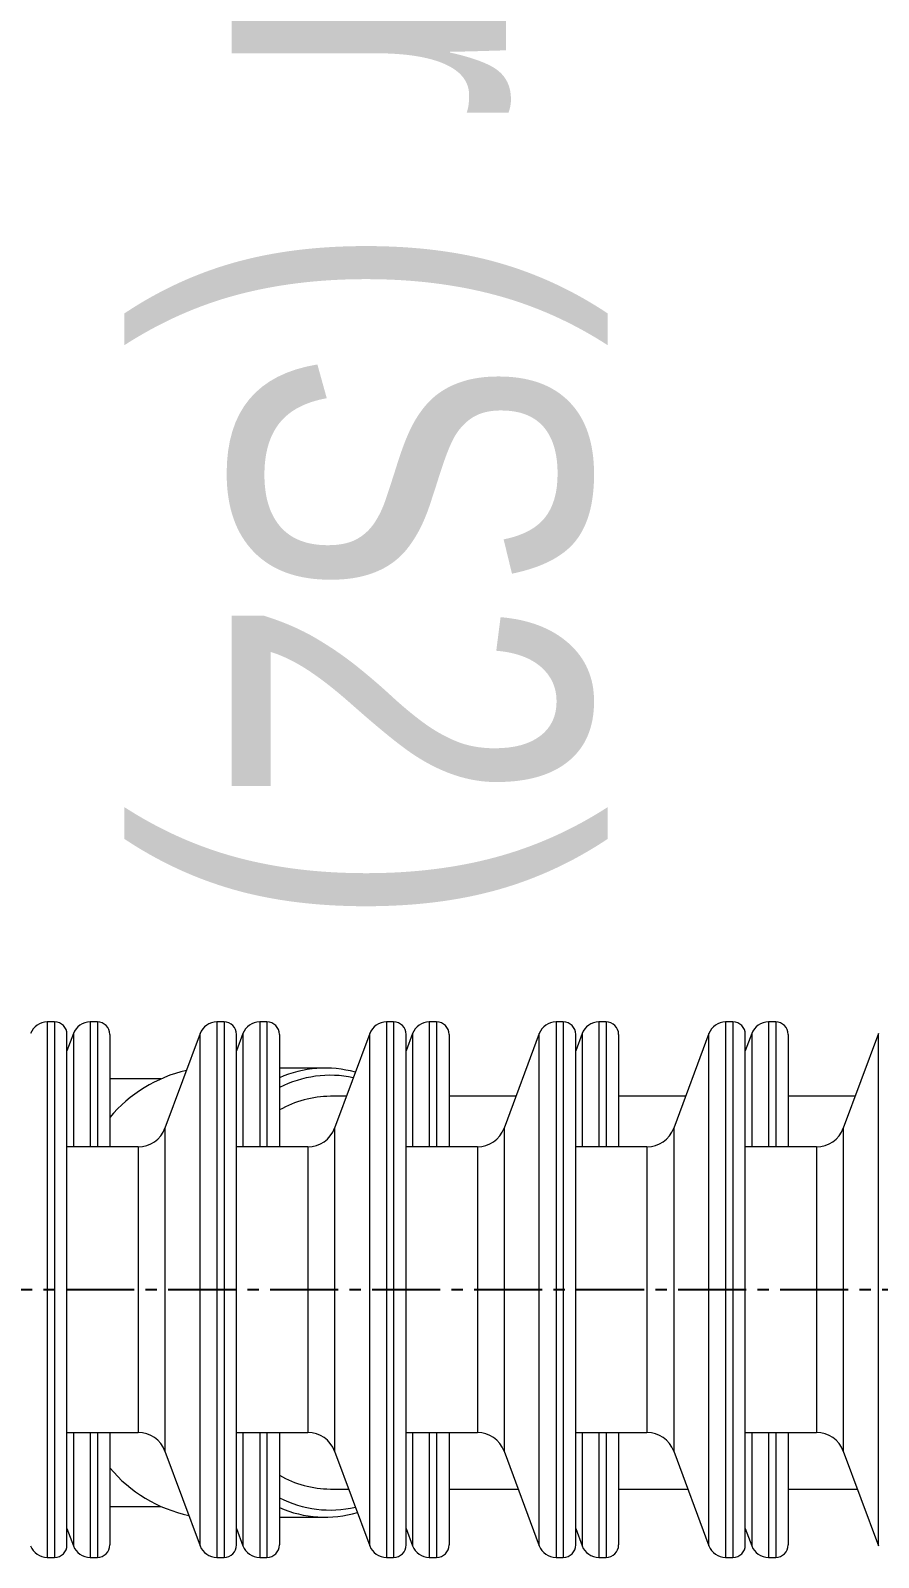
# Model space of a CAD drawing. Header units: millimetres. Extents: x 1587714 to 3094800, y -694377 to -413614.
# Drawn here: x 2046052.5 to 2046290, y -581172.1 to -580744.3 of the extents above; entities that cross this region are included whole.
import ezdxf
from ezdxf.enums import TextEntityAlignment as Align

# ---------------------------------------------------------------- set-up
doc = ezdxf.new("R2010")
doc.units = ezdxf.units.MM
doc.linetypes.add('CENTER2', pattern=[28.575, 19.05, -3.175, 3.175, -3.175])
for name, color, linetype in [('0_EJES', 1, 'CENTER2'), ('M0_EQUIPOS', 7, 'Continuous'), ('M_DIM', 1, 'Continuous')]:
    doc.layers.add(name, color=color, linetype=linetype)
doc.styles.add('ARIAL', font='arial.ttf', dxfattribs={"width": 0.8})

msp = doc.modelspace()

# ---------------------------------------------------------------- linework, layer by layer
at = {"layer": '0_EJES'}
msp.add_line((2046738.7427, -581097.058), (2044355.5699, -581097.058), dxfattribs=at)
at = {"layer": 'M0_EQUIPOS', "color": 180, "linetype": 'Continuous', "lineweight": 15}
for p, q in [((2046057.1967, -581022.058), (2046057.1967, -581172.0581)), ((2046059.2201, -581022.058), (2046057.1967, -581022.058)), ((2046059.2201, -581022.058), (2046059.2201, -581172.0581)), ((2046069.1968, -581022.058), (2046069.1968, -581057.0579)), ((2046071.2202, -581022.058), (2046069.1968, -581022.058)), ((2046071.2202, -581022.058), (2046071.2202, -581057.0579)), ((2046104.6968, -581022.058), (2046104.6968, -581172.0581)), ((2046106.7202, -581022.058), (2046104.6968, -581022.058)), ((2046106.7202, -581022.058), (2046106.7202, -581172.0581)), ((2046116.6968, -581022.058), (2046116.6968, -581057.0579)), ((2046118.7201, -581022.058), (2046116.6968, -581022.058)), ((2046118.7201, -581022.058), (2046118.7201, -581057.0579)), ((2046152.1968, -581022.058), (2046152.1968, -581172.0581)), ((2046154.2201, -581022.058), (2046152.1968, -581022.058)), ((2046154.2201, -581022.058), (2046154.2201, -581172.0581)), ((2046164.1967, -581022.058), (2046164.1967, -581057.0579)), ((2046166.2201, -581022.058), (2046164.1967, -581022.058)), ((2046166.2201, -581022.058), (2046166.2201, -581057.0579)), ((2046199.6967, -581022.058), (2046199.6967, -581172.0581)), ((2046201.7201, -581022.058), (2046199.6967, -581022.058)), ((2046201.7201, -581022.058), (2046201.7201, -581172.0581)), ((2046211.6967, -581022.058), (2046211.6967, -581057.0579)), ((2046213.7201, -581022.058), (2046211.6967, -581022.058)), ((2046213.7201, -581022.058), (2046213.7201, -581057.0579)), ((2046247.1968, -581022.058), (2046247.1968, -581172.0581)), ((2046249.2201, -581022.058), (2046247.1968, -581022.058)), ((2046249.2201, -581022.058), (2046249.2201, -581172.0581)), ((2046259.1968, -581022.058), (2046259.1968, -581057.0579)), ((2046261.2201, -581022.058), (2046259.1968, -581022.058)), ((2046261.2201, -581022.058), (2046261.2201, -581057.0579)), ((2046064.5096, -581025.3172), (2046062.7201, -581030.1347)), ((2046062.7201, -581168.5581), (2046062.7201, -581025.558)), ((2046064.5096, -581025.3172), (2046064.5096, -581057.0579)), ((2046074.7201, -581025.558), (2046074.7201, -581057.0579)), ((2046100.0096, -581025.3172), (2046090.157, -581051.8437)), ((2046100.0096, -581168.7989), (2046100.0096, -581025.3172)), ((2046112.0096, -581025.3172), (2046110.2201, -581030.1347)), ((2046110.2201, -581168.5581), (2046110.2201, -581025.558)), ((2046112.0096, -581025.3172), (2046112.0096, -581057.0579)), ((2046122.2202, -581025.558), (2046122.2202, -581057.0579)), ((2046147.5096, -581025.3172), (2046137.6569, -581051.8437)), ((2046147.5096, -581168.7989), (2046147.5096, -581025.3172)), ((2046159.5096, -581025.3172), (2046157.7202, -581030.1347)), ((2046157.7202, -581168.5581), (2046157.7202, -581025.558)), ((2046159.5096, -581025.3172), (2046159.5096, -581057.0579)), ((2046169.7201, -581025.558), (2046169.7201, -581057.0579)), ((2046195.0097, -581025.3172), (2046185.1569, -581051.8437)), ((2046195.0097, -581168.7989), (2046195.0097, -581025.3172)), ((2046207.0096, -581025.3172), (2046205.2202, -581030.1347)), ((2046205.2202, -581168.5581), (2046205.2202, -581025.558)), ((2046207.0096, -581025.3172), (2046207.0096, -581057.0579)), ((2046217.2201, -581025.558), (2046217.2201, -581057.0579)), ((2046242.5096, -581025.3172), (2046232.657, -581051.8437)), ((2046242.5096, -581168.7989), (2046242.5096, -581025.3172)), ((2046254.5096, -581025.3172), (2046252.7202, -581030.1347)), ((2046252.7202, -581168.5581), (2046252.7202, -581025.558)), ((2046254.5096, -581025.3172), (2046254.5096, -581057.0579)), ((2046264.7201, -581025.558), (2046264.7201, -581057.0579)), ((2046290.0096, -581025.3172), (2046280.1569, -581051.8437)), ((2046290.0096, -581168.7989), (2046290.0096, -581025.3172)), ((2046135.0698, -581034.9841), (2046122.2202, -581034.9841)), ((2046088.9708, -581037.9839), (2046074.7201, -581037.9839)), ((2046140.9848, -581042.8839), (2046136.484, -581042.8839)), ((2046188.4848, -581042.8839), (2046169.7201, -581042.8839)), ((2046235.9848, -581042.8839), (2046217.2201, -581042.8839)), ((2046283.4848, -581042.8839), (2046264.7201, -581042.8839)), ((2046090.157, -581051.8437), (2046090.157, -581142.2725)), ((2046137.6569, -581051.8437), (2046137.6569, -581142.2725)), ((2046185.1569, -581051.8437), (2046185.1569, -581142.2725)), ((2046232.657, -581051.8437), (2046232.657, -581142.2725)), ((2046280.1569, -581051.8437), (2046280.1569, -581142.2725)), ((2046082.6576, -581057.0579), (2046062.7201, -581057.0579)), ((2046082.6576, -581057.0579), (2046082.6576, -581137.0578)), ((2046130.1575, -581057.0579), (2046110.2201, -581057.0579)), ((2046130.1575, -581057.0579), (2046130.1575, -581137.0578)), ((2046177.6575, -581057.0579), (2046157.7202, -581057.0579)), ((2046177.6575, -581057.0579), (2046177.6575, -581137.0578)), ((2046225.1576, -581057.0579), (2046205.2202, -581057.0579)), ((2046225.1576, -581057.0579), (2046225.1576, -581137.0578)), ((2046272.6575, -581057.0579), (2046252.7202, -581057.0579)), ((2046272.6575, -581057.0579), (2046272.6575, -581137.0578)), ((2046062.7201, -581137.0578), (2046082.6576, -581137.0578)), ((2046064.5096, -581137.0578), (2046064.5096, -581168.7989)), ((2046069.1968, -581137.0578), (2046069.1968, -581172.0581)), ((2046071.2202, -581137.0578), (2046071.2202, -581172.0581)), ((2046074.7201, -581137.0578), (2046074.7201, -581168.5581)), ((2046110.2201, -581137.0578), (2046130.1575, -581137.0578)), ((2046112.0096, -581137.0578), (2046112.0096, -581168.7989)), ((2046116.6968, -581137.0578), (2046116.6968, -581172.0581)), ((2046118.7201, -581137.0578), (2046118.7201, -581172.0581)), ((2046122.2202, -581137.0578), (2046122.2202, -581168.5581)), ((2046157.7202, -581137.0578), (2046177.6575, -581137.0578)), ((2046159.5096, -581137.0578), (2046159.5096, -581168.7989)), ((2046164.1967, -581137.0578), (2046164.1967, -581172.0581)), ((2046166.2201, -581137.0578), (2046166.2201, -581172.0581)), ((2046169.7201, -581137.0578), (2046169.7201, -581168.5581)), ((2046205.2202, -581137.0578), (2046225.1576, -581137.0578)), ((2046207.0096, -581137.0578), (2046207.0096, -581168.7989)), ((2046211.6967, -581137.0578), (2046211.6967, -581172.0581)), ((2046213.7201, -581137.0578), (2046213.7201, -581172.0581)), ((2046217.2201, -581137.0578), (2046217.2201, -581168.5581)), ((2046252.7202, -581137.0578), (2046272.6575, -581137.0578)), ((2046254.5096, -581137.0578), (2046254.5096, -581168.7989)), ((2046259.1968, -581137.0578), (2046259.1968, -581172.0581)), ((2046261.2201, -581137.0578), (2046261.2201, -581172.0581)), ((2046264.7201, -581137.0578), (2046264.7201, -581168.5581)), ((2046090.157, -581142.2725), (2046100.0096, -581168.7989)), ((2046137.6569, -581142.2725), (2046147.5096, -581168.7989)), ((2046185.1569, -581142.2725), (2046195.0097, -581168.7989)), ((2046232.657, -581142.2725), (2046242.5096, -581168.7989)), ((2046280.1569, -581142.2725), (2046290.0096, -581168.7989)), ((2046136.484, -581152.884), (2046141.5983, -581152.884)), ((2046169.7201, -581152.884), (2046189.0984, -581152.884)), ((2046217.2201, -581152.884), (2046236.5984, -581152.884)), ((2046264.7201, -581152.884), (2046284.0984, -581152.884)), ((2046074.7201, -581157.784), (2046088.9708, -581157.784)), ((2046122.2202, -581160.7838), (2046135.0698, -581160.7838)), ((2046062.7201, -581163.981), (2046064.5096, -581168.7989)), ((2046110.2201, -581163.981), (2046112.0096, -581168.7989)), ((2046157.7202, -581163.981), (2046159.5096, -581168.7989)), ((2046205.2202, -581163.981), (2046207.0096, -581168.7989)), ((2046252.7202, -581163.981), (2046254.5096, -581168.7989)), ((2046057.1967, -581172.0581), (2046059.2201, -581172.0581)), ((2046069.1968, -581172.0581), (2046071.2202, -581172.0581)), ((2046104.6968, -581172.0581), (2046106.7202, -581172.0581)), ((2046116.6968, -581172.0581), (2046118.7201, -581172.0581)), ((2046152.1968, -581172.0581), (2046154.2201, -581172.0581)), ((2046164.1967, -581172.0581), (2046166.2201, -581172.0581)), ((2046199.6967, -581172.0581), (2046201.7201, -581172.0581)), ((2046211.6967, -581172.0581), (2046213.7201, -581172.0581)), ((2046247.1968, -581172.0581), (2046249.2201, -581172.0581)), ((2046259.1968, -581172.0581), (2046261.2201, -581172.0581))]:
    msp.add_line(p, q, dxfattribs=at)
for centre, radius, start, end in [((2046057.1968, -581027.058), 5, 90, 159.623565), ((2046059.2201, -581025.558), 3.5, 0, 90), ((2046069.1968, -581027.058), 5, 90, 159.623565), ((2046071.2201, -581025.558), 3.5, 0, 90), ((2046104.6968, -581027.058), 5, 90, 159.623565), ((2046106.7201, -581025.558), 3.5, 0, 90), ((2046116.6968, -581027.058), 5, 90, 159.623565), ((2046118.7201, -581025.558), 3.5, 0, 90), ((2046152.1968, -581027.058), 5, 90, 159.623565), ((2046154.2201, -581025.558), 3.5, 0, 90), ((2046164.1968, -581027.058), 5, 90, 159.623565), ((2046166.2201, -581025.558), 3.5, 0, 90), ((2046199.6968, -581027.058), 5, 90, 159.623565), ((2046201.7201, -581025.558), 3.5, 0, 90), ((2046211.6968, -581027.058), 5, 90, 159.623565), ((2046213.7201, -581025.558), 3.5, 0, 90), ((2046247.1968, -581027.058), 5, 90, 159.623565), ((2046249.2201, -581025.558), 3.5, 0, 90), ((2046259.1968, -581027.058), 5, 90, 159.623565), ((2046261.2201, -581025.558), 3.5, 0, 90), ((2046105.2076, -581074.391), 39.7975, 103.112907, 140.001598), ((2046135.0476, -581067.0747), 32.0842, 74.732885, 113.565985), ((2046136.4839, -581068.461), 31.4586, 78.19089, 116.962996), ((2046136.7262, -581072.243), 29.3601, 90.472515, 119.608609), ((2046082.6576, -581049.058), 8, 270, 339.623565), ((2046130.1576, -581049.058), 8, 270, 339.623565), ((2046177.6576, -581049.058), 8, 270, 339.623565), ((2046225.1576, -581049.058), 8, 270, 339.623565), ((2046272.6576, -581049.058), 8, 270, 339.623565), ((2046082.6576, -581145.058), 8, 20.376435, 90), ((2046130.1576, -581145.058), 8, 20.376435, 90), ((2046177.6576, -581145.058), 8, 20.376435, 90), ((2046225.1576, -581145.058), 8, 20.376435, 90), ((2046272.6576, -581145.058), 8, 20.376435, 90), ((2046104.9364, -581121.7683), 39.3385, 219.815552, 258.122527), ((2046136.7262, -581123.525), 29.3601, 240.391391, 269.527485), ((2046136.4549, -581127.5078), 31.2665, 242.917554, 283.000347), ((2046135.0542, -581128.5906), 32.1809, 246.496209, 286.23508), ((2046057.1968, -581167.058), 5, 200.376435, 270), ((2046059.2201, -581168.558), 3.5, 270, 0), ((2046069.1968, -581167.058), 5, 200.376435, 270), ((2046071.2201, -581168.558), 3.5, 270, 0), ((2046104.6968, -581167.058), 5, 200.376435, 270), ((2046106.7201, -581168.558), 3.5, 270, 0), ((2046116.6968, -581167.058), 5, 200.376435, 270), ((2046118.7201, -581168.558), 3.5, 270, 0), ((2046152.1968, -581167.058), 5, 200.376435, 270), ((2046154.2201, -581168.558), 3.5, 270, 0), ((2046164.1968, -581167.058), 5, 200.376435, 270), ((2046166.2201, -581168.558), 3.5, 270, 0), ((2046199.6968, -581167.058), 5, 200.376435, 270), ((2046201.7201, -581168.558), 3.5, 270, 0), ((2046211.6968, -581167.058), 5, 200.376435, 270), ((2046213.7201, -581168.558), 3.5, 270, 0), ((2046247.1968, -581167.058), 5, 200.376435, 270), ((2046249.2201, -581168.558), 3.5, 270, 0), ((2046259.1968, -581167.058), 5, 200.376435, 270), ((2046261.2201, -581168.558), 3.5, 270, 0)]:
    msp.add_arc(centre, radius, start, end, dxfattribs=at)

# ---------------------------------------------------------------- texts
at = {"layer": 'M_DIM', "color": 11, "style": 'ARIAL', "width": 0.75}
msp.add_text('Seccionador (S2)', height=100, rotation=270, dxfattribs=at).set_placement((2046146.4794, -580591.4408), align=Align.MIDDLE)

doc.saveas('drawing.dxf')
